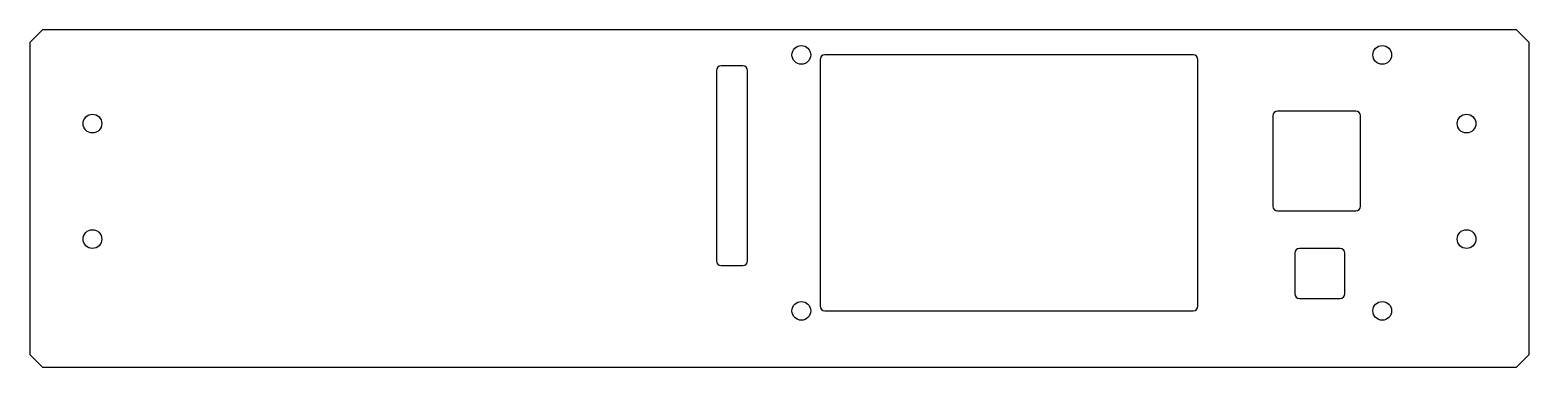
# Model space of a CAD drawing. Header units: millimetres. Extents: x -120 to 120, y -6 to 48.
import ezdxf

# ---------------------------------------------------------------- set-up
doc = ezdxf.new("R2010")
doc.units = ezdxf.units.MM

msp = doc.modelspace()

# ---------------------------------------------------------------- linework, layer by layer
at = {"color": 7, "linetype": 'Continuous', "lineweight": 25}
for p, q in [((-118, 48.5), (-120, 46.5)), ((118, 48.5), (-118, 48.5)), ((120, 46.5), (118, 48.5)), ((-120, 46.5), (-120, -3.5)), ((120, -3.5), (120, 46.5)), ((6.5, 43.75), (6.5, 4.25)), ((66.25, 44.5), (7.25, 44.5)), ((67, 4.25), (67, 43.75)), ((-10.1, 42), (-10.1, 11.5)), ((-5.85, 42.75), (-9.35, 42.75)), ((-5.1, 11.5), (-5.1, 42)), ((79, 34.75), (79, 20.25)), ((92.25, 35.5), (79.75, 35.5)), ((93, 20.25), (93, 34.75)), ((79.75, 19.5), (92.25, 19.5)), ((82.5, 12.75), (82.5, 6.25)), ((89.75, 13.5), (83.25, 13.5)), ((90.5, 6.25), (90.5, 12.75)), ((-9.35, 10.75), (-5.85, 10.75)), ((83.25, 5.5), (89.75, 5.5)), ((7.25, 3.5), (66.25, 3.5)), ((-120, -3.5), (-118, -5.5)), ((118, -5.5), (120, -3.5)), ((-118, -5.5), (118, -5.5))]:
    msp.add_line(p, q, dxfattribs=at)
for centre in [(3.5, 44.5), (96.5, 44.5), (-110, 33.5), (110, 33.5), (-110, 15), (110, 15), (3.5, 3.5), (96.5, 3.5)]:
    msp.add_circle(centre, 1.5, dxfattribs=at)
for centre, start, end in [((7.25, 43.75), 90, 180), ((66.25, 43.75), 0, 90), ((-9.35, 42), 90, 180), ((-5.85, 42), 0, 90), ((79.75, 34.75), 90, 180), ((92.25, 34.75), 0, 90), ((79.75, 20.25), 180, 270), ((92.25, 20.25), 270, 0), ((83.25, 12.75), 90, 180), ((89.75, 12.75), 0, 90), ((-9.35, 11.5), 180, 270), ((-5.85, 11.5), 270, 0), ((83.25, 6.25), 180, 270), ((89.75, 6.25), 270, 0), ((7.25, 4.25), 180, 270), ((66.25, 4.25), 270, 0)]:
    msp.add_arc(centre, 0.75, start, end, dxfattribs=at)

doc.saveas('drawing.dxf')
